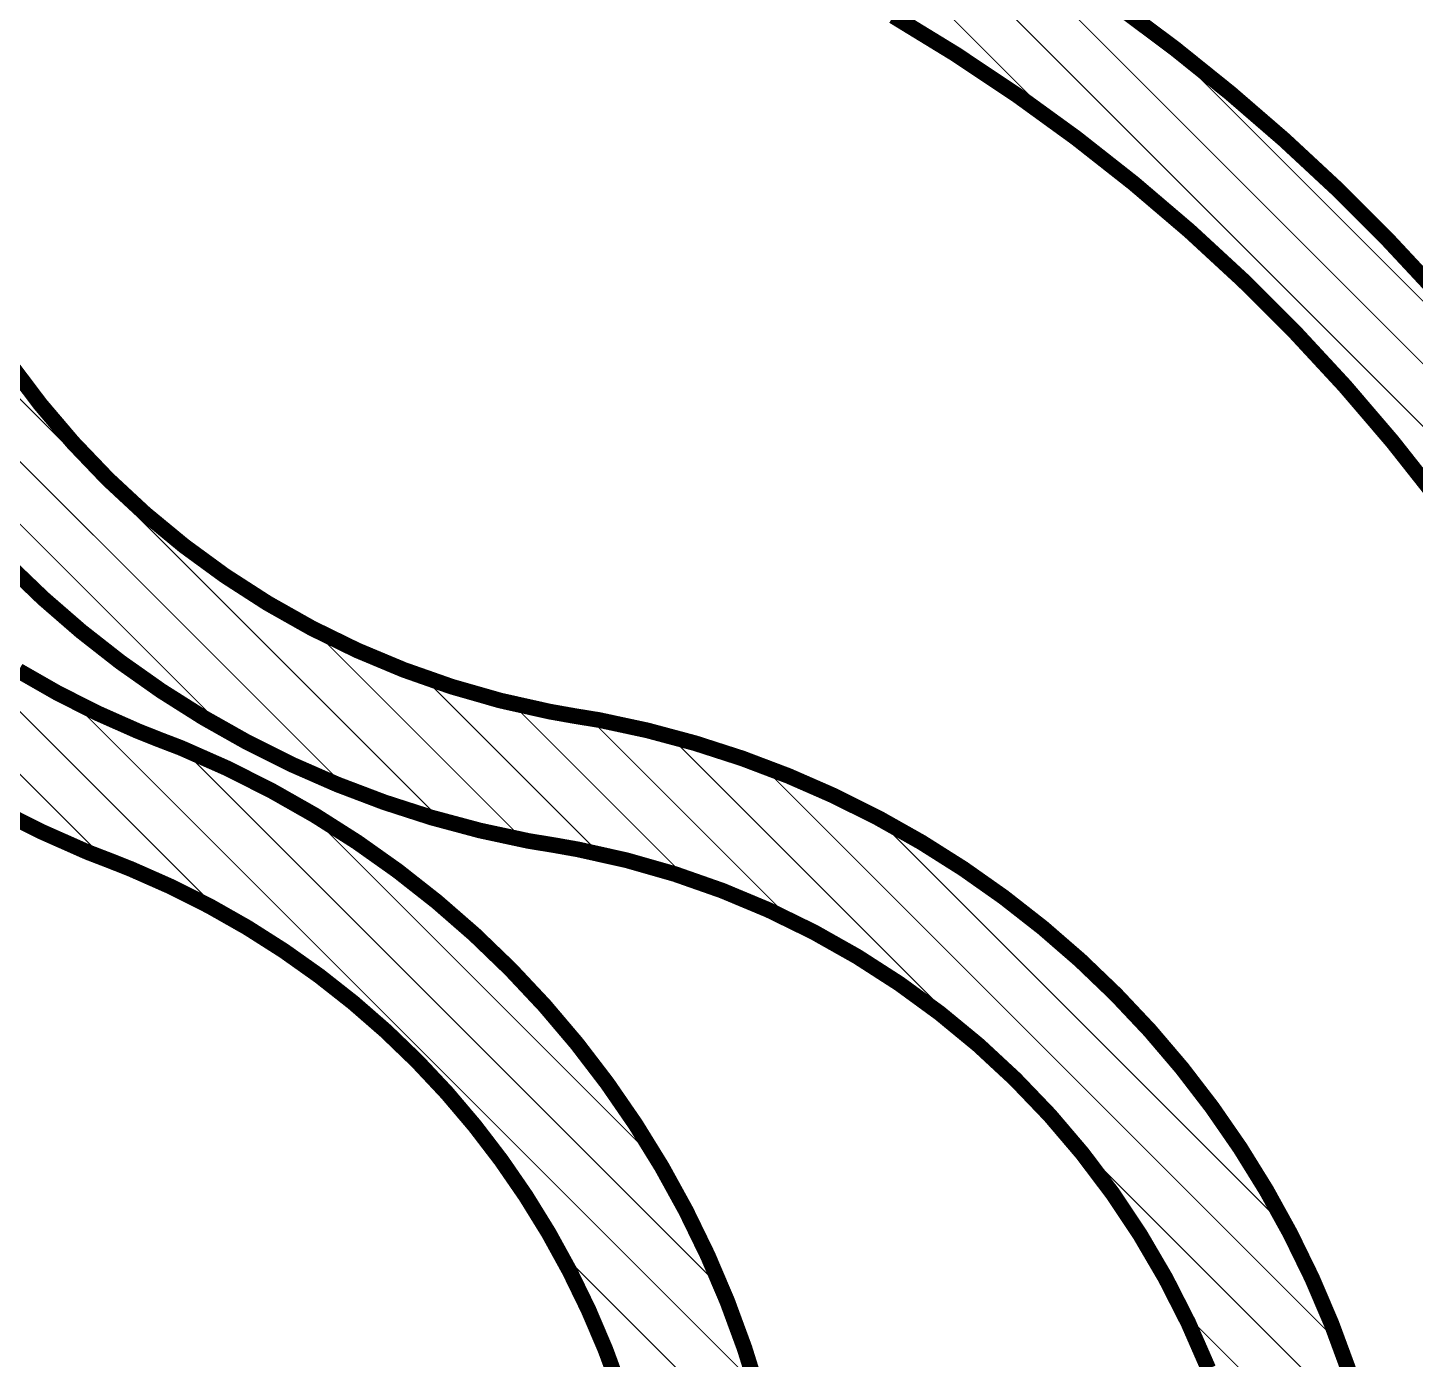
# Model space of a CAD drawing. Header units: inches. Extents: x -4.2 to 12.6, y -6.1 to 3.
# Drawn here: x 10.146 to 11.477, y -1.347 to -0.07 of the extents above; entities that cross this region are included whole.
import ezdxf

# ---------------------------------------------------------------- set-up
doc = ezdxf.new("R2010")
doc.units = ezdxf.units.IN
doc.header["$MEASUREMENT"] = 0
doc.layers.add('Dimension', color=6, linetype='Continuous')

msp = doc.modelspace()

# ---------------------------------------------------------------- linework, layer by layer
at = {"layer": 'Dimension'}
for points in [[(10.8058736, 0.1666477, 0.001, 0.001, 0), (11.1410189, -0.1684976, 0.001, 0.001, 0)], [(10.9151721, 0.1173492, 0.001, 0.001, 0), (11.7933481, -0.7608268, 0.001, 0.001, 0)], [(11.0453666, 0.0471547, 0.001, 0.001, 0), (11.7231107, -0.6305894, 0.001, 0.001, 0)], [(10.9765871, -0.0586837, 0.015, 0.015, 0), (11.0365276, -0.0953527, 0.015, 0.015, 0)], [(11.1919061, -0.0489051, 0.015, 0.015, 0), (11.2466692, -0.0898276, 0.015, 0.015, 0)], [(11.2265466, -0.0740253, 0.001, 0.001, 0), (11.6018261, -0.4493048, 0.001, 0.001, 0)], [(11.0365276, -0.0953527, 0.015, 0.015, 0), (11.0949838, -0.1343446, 0.015, 0.015, 0)], [(11.2466692, -0.0898276, 0.015, 0.015, 0), (11.2999383, -0.1326768, 0.015, 0.015, 0)], [(11.0949838, -0.1343446, 0.015, 0.015, 0), (11.1518657, -0.175599, 0.015, 0.015, 0)], [(11.2999383, -0.1326768, 0.015, 0.015, 0), (11.3516456, -0.1773982, 0.015, 0.015, 0)], [(11.1518657, -0.175599, 0.015, 0.015, 0), (11.2070858, -0.2190528, 0.015, 0.015, 0)], [(11.3516456, -0.1773982, 0.015, 0.015, 0), (11.4017254, -0.2239348, 0.015, 0.015, 0)], [(9.8868084, -0.1742871, 0.001, 0.001, 0), (10.543637, -0.8311157, 0.001, 0.001, 0)], [(11.2070858, -0.2190528, 0.015, 0.015, 0), (11.2605591, -0.2646389, 0.015, 0.015, 0)], [(11.4017254, -0.2239348, 0.015, 0.015, 0), (11.450114, -0.2722276, 0.015, 0.015, 0)], [(9.6419971, -0.2294758, 0.001, 0.001, 0), (10.3330352, -0.9205139, 0.001, 0.001, 0)], [(9.9174965, -0.2649752, 0.001, 0.001, 0), (10.452895, -0.8003737, 0.001, 0.001, 0)], [(11.2605591, -0.2646389, 0.015, 0.015, 0), (11.3122033, -0.3122872, 0.015, 0.015, 0)], [(11.450114, -0.2722276, 0.015, 0.015, 0), (11.4967499, -0.322215, 0.015, 0.015, 0)], [(11.3122033, -0.3122872, 0.015, 0.015, 0), (11.361939, -0.3619244, 0.015, 0.015, 0)], [(9.6722884, -0.3197671, 0.001, 0.001, 0), (10.2206914, -0.8681701, 0.001, 0.001, 0)], [(11.361939, -0.3619244, 0.015, 0.015, 0), (11.4096896, -0.4134741, 0.015, 0.015, 0)], [(9.97228, -0.3797587, 0.001, 0.001, 0), (10.3383836, -0.7458623, 0.001, 0.001, 0)], [(10.1288815, -0.3923135, 0.015, 0.015, 0), (10.1581171, -0.4310763, 0.015, 0.015, 0)], [(11.4096896, -0.4134741, 0.015, 0.015, 0), (11.4553816, -0.4668569, 0.015, 0.015, 0)], [(10.1581171, -0.4310763, 0.015, 0.015, 0), (10.1895767, -0.4680569, 0.015, 0.015, 0)], [(10.1895767, -0.4680569, 0.015, 0.015, 0), (10.223152, -0.5031278, 0.015, 0.015, 0)], [(11.4553816, -0.4668569, 0.015, 0.015, 0), (11.4989447, -0.5219907, 0.015, 0.015, 0)], [(10.223152, -0.5031278, 0.015, 0.015, 0), (10.2587274, -0.5361683, 0.015, 0.015, 0)], [(10.2587274, -0.5361683, 0.015, 0.015, 0), (10.2961801, -0.5670643, 0.015, 0.015, 0)], [(10.2961801, -0.5670643, 0.015, 0.015, 0), (10.3353812, -0.5957095, 0.015, 0.015, 0)], [(10.126432, -0.5842398, 0.015, 0.015, 0), (10.1610101, -0.6174512, 0.015, 0.015, 0)], [(10.3353812, -0.5957095, 0.015, 0.015, 0), (10.3761955, -0.6220051, 0.015, 0.015, 0)], [(10.1610101, -0.6174512, 0.015, 0.015, 0), (10.1972149, -0.6488812, 0.015, 0.015, 0)], [(10.3761955, -0.6220051, 0.015, 0.015, 0), (10.4184825, -0.6458606, 0.015, 0.015, 0)], [(10.4184825, -0.6458606, 0.015, 0.015, 0), (10.4620964, -0.6671937, 0.015, 0.015, 0)], [(10.1972149, -0.6488812, 0.015, 0.015, 0), (10.234955, -0.6784502, 0.015, 0.015, 0)], [(10.4164957, -0.6439744, 0.001, 0.001, 0), (10.6225262, -0.8500049, 0.001, 0.001, 0)], [(10.4620964, -0.6671937, 0.015, 0.015, 0), (10.5068869, -0.685931, 0.015, 0.015, 0)], [(10.234955, -0.6784502, 0.015, 0.015, 0), (10.2741347, -0.7060834, 0.015, 0.015, 0)], [(10.5068869, -0.685931, 0.015, 0.015, 0), (10.5526996, -0.7020078, 0.015, 0.015, 0)], [(10.137193, -0.6867751, 0.015, 0.015, 0), (10.1741602, -0.7078978, 0.015, 0.015, 0)], [(10.523526, -0.6910047, 0.001, 0.001, 0), (10.6965117, -0.8639904, 0.001, 0.001, 0)], [(10.1741602, -0.7078978, 0.015, 0.015, 0), (10.2121482, -0.7271242, 0.015, 0.015, 0)], [(10.2741347, -0.7060834, 0.015, 0.015, 0), (10.3146547, -0.7317108, 0.015, 0.015, 0)], [(10.5526996, -0.7020078, 0.015, 0.015, 0), (10.5993768, -0.7153687, 0.015, 0.015, 0)], [(10.1852833, -0.712762, 0.001, 0.001, 0), (10.8452569, -1.3727356, 0.001, 0.001, 0)], [(10.5993768, -0.7153687, 0.015, 0.015, 0), (10.6467575, -0.7259678, 0.015, 0.015, 0)], [(10.6093572, -0.7168359, 0.001, 0.001, 0), (10.7795209, -0.8869996, 0.001, 0.001, 0)], [(10.6467575, -0.7259678, 0.015, 0.015, 0), (10.6706608, -0.7302199, 0.015, 0.015, 0)], [(10.2121482, -0.7271242, 0.015, 0.015, 0), (10.2510597, -0.7444051, 0.015, 0.015, 0)], [(10.3146547, -0.7317108, 0.015, 0.015, 0), (10.3564125, -0.7552675, 0.015, 0.015, 0)], [(10.6706608, -0.7302199, 0.015, 0.015, 0), (10.6941064, -0.7340362, 0.015, 0.015, 0)], [(10.6841756, -0.7316543, 0.001, 0.001, 0), (10.8818223, -0.929301, 0.001, 0.001, 0)], [(10.6941064, -0.7340362, 0.015, 0.015, 0), (10.7405547, -0.7440159, 0.015, 0.015, 0)], [(10.2510597, -0.7444051, 0.015, 0.015, 0), (10.2708308, -0.752302, 0.015, 0.015, 0)], [(10.2708307, -0.7523021, 0.015, 0.015, 0), (10.2708308, -0.752302, 0.015, 0.015, 0)], [(10.2708307, -0.7523021, 0.015, 0.015, 0), (10.2931982, -0.7608738, 0.015, 0.015, 0)], [(10.7405547, -0.7440159, 0.015, 0.015, 0), (10.7864428, -0.7563171, 0.015, 0.015, 0)], [(10.2931982, -0.7608738, 0.015, 0.015, 0), (10.337018, -0.7802373, 0.015, 0.015, 0)], [(10.3564125, -0.7552675, 0.015, 0.015, 0), (10.3993025, -0.7766939, 0.015, 0.015, 0)], [(10.7613451, -0.7488238, 0.001, 0.001, 0), (11.0720086, -1.0594873, 0.001, 0.001, 0)], [(10.7864428, -0.7563171, 0.015, 0.015, 0), (10.8316547, -0.7709088, 0.015, 0.015, 0)], [(10.2922765, -0.7597552, 0.001, 0.001, 0), (10.8125162, -1.2799949, 0.001, 0.001, 0)], [(10.3993025, -0.7766939, 0.015, 0.015, 0), (10.443216, -0.7959357, 0.015, 0.015, 0)], [(10.8316547, -0.7709088, 0.015, 0.015, 0), (10.8760763, -0.7877541, 0.015, 0.015, 0)], [(10.337018, -0.7802373, 0.015, 0.015, 0), (10.3798124, -0.8017722, 0.015, 0.015, 0)], [(10.8493903, -0.776869, 0.001, 0.001, 0), (11.4039522, -1.3314309, 0.001, 0.001, 0)], [(10.8760763, -0.7877541, 0.015, 0.015, 0), (10.9195952, -0.8068104, 0.015, 0.015, 0)], [(10.3798124, -0.8017722, 0.015, 0.015, 0), (10.421474, -0.8254246, 0.015, 0.015, 0)], [(10.443216, -0.7959357, 0.015, 0.015, 0), (10.4880418, -0.8129443, 0.015, 0.015, 0)], [(10.4880418, -0.8129443, 0.015, 0.015, 0), (10.5336663, -0.8276764, 0.015, 0.015, 0)], [(10.9195952, -0.8068104, 0.015, 0.015, 0), (10.9621015, -0.8280296, 0.015, 0.015, 0)], [(10.1163871, -0.8195846, 0.015, 0.015, 0), (10.1593805, -0.841251, 0.015, 0.015, 0)], [(10.4115416, -0.8190203, 0.001, 0.001, 0), (10.7541964, -1.1616751, 0.001, 0.001, 0)], [(10.421474, -0.8254246, 0.015, 0.015, 0), (10.461898, -0.8511349, 0.015, 0.015, 0)], [(10.5336663, -0.8276764, 0.015, 0.015, 0), (10.5799742, -0.8400949, 0.015, 0.015, 0)], [(10.9621015, -0.8280296, 0.015, 0.015, 0), (11.0034877, -0.8513581, 0.015, 0.015, 0)], [(10.9574769, -0.8249556, 0.001, 0.001, 0), (11.3559823, -1.223461, 0.001, 0.001, 0)], [(10.1593805, -0.841251, 0.015, 0.015, 0), (10.2033985, -0.8607518, 0.015, 0.015, 0)], [(10.5799742, -0.8400949, 0.015, 0.015, 0), (10.6268481, -0.8501683, 0.015, 0.015, 0)], [(10.461898, -0.8511349, 0.015, 0.015, 0), (10.5009829, -0.8788385, 0.015, 0.015, 0)], [(10.6268481, -0.8501683, 0.015, 0.015, 0), (10.6505088, -0.8540196, 0.015, 0.015, 0)], [(10.6505088, -0.8540198, 0.015, 0.015, 0), (10.6505088, -0.8540196, 0.015, 0.015, 0)], [(10.6505088, -0.8540198, 0.015, 0.015, 0), (10.6741655, -0.8582276, 0.015, 0.015, 0)], [(10.6741655, -0.8582276, 0.015, 0.015, 0), (10.721058, -0.8687145, 0.015, 0.015, 0)], [(11.0034877, -0.8513581, 0.015, 0.015, 0), (11.0436493, -0.8767369, 0.015, 0.015, 0)], [(10.2033985, -0.8607518, 0.015, 0.015, 0), (10.2258654, -0.8693952, 0.015, 0.015, 0)], [(10.2258654, -0.8693952, 0.015, 0.015, 0), (10.2259461, -0.8694248, 0.015, 0.015, 0)], [(10.2259461, -0.8694248, 0.015, 0.015, 0), (10.2452778, -0.8771124, 0.015, 0.015, 0)], [(10.721058, -0.8687145, 0.015, 0.015, 0), (10.7672551, -0.8819322, 0.015, 0.015, 0)], [(10.2452778, -0.8771124, 0.015, 0.015, 0), (10.2833331, -0.8939287, 0.015, 0.015, 0)], [(10.5009829, -0.8788385, 0.015, 0.015, 0), (10.5386304, -0.9084658, 0.015, 0.015, 0)], [(10.7672551, -0.8819322, 0.015, 0.015, 0), (10.812598, -0.8978354, 0.015, 0.015, 0)], [(11.0436493, -0.8767369, 0.015, 0.015, 0), (11.0824848, -0.9041019, 0.015, 0.015, 0)], [(10.2833331, -0.8939287, 0.015, 0.015, 0), (10.3204981, -0.9126308, 0.015, 0.015, 0)], [(10.812598, -0.8978354, 0.015, 0.015, 0), (10.8569307, -0.9163691, 0.015, 0.015, 0)], [(10.3204981, -0.9126308, 0.015, 0.015, 0), (10.356679, -0.9331718, 0.015, 0.015, 0)], [(10.5386304, -0.9084658, 0.015, 0.015, 0), (10.5747461, -0.9399424, 0.015, 0.015, 0)], [(11.0824848, -0.9041019, 0.015, 0.015, 0), (11.119896, -0.9333839, 0.015, 0.015, 0)], [(10.8569307, -0.9163691, 0.015, 0.015, 0), (10.9001007, -0.9374697, 0.015, 0.015, 0)], [(10.356679, -0.9331718, 0.015, 0.015, 0), (10.3917853, -0.9555, 0.015, 0.015, 0)], [(10.9001007, -0.9374697, 0.015, 0.015, 0), (10.9419595, -0.9610647, 0.015, 0.015, 0)], [(11.119896, -0.9333839, 0.015, 0.015, 0), (11.1557885, -0.964509, 0.015, 0.015, 0)], [(10.5747461, -0.9399424, 0.015, 0.015, 0), (10.6092391, -0.9731892, 0.015, 0.015, 0)], [(10.3917853, -0.9555, 0.015, 0.015, 0), (10.4257285, -0.9795593, 0.015, 0.015, 0)], [(10.9419595, -0.9610647, 0.015, 0.015, 0), (10.9823632, -0.9870728, 0.015, 0.015, 0)], [(11.1557885, -0.964509, 0.015, 0.015, 0), (11.1900714, -0.9973984, 0.015, 0.015, 0)], [(10.6092391, -0.9731892, 0.015, 0.015, 0), (10.6420228, -1.0081227, 0.015, 0.015, 0)], [(10.4257285, -0.9795593, 0.015, 0.015, 0), (10.4584235, -1.0052892, 0.015, 0.015, 0)], [(10.9823632, -0.9870728, 0.015, 0.015, 0), (11.0211728, -1.0154047, 0.015, 0.015, 0)], [(11.1675089, -0.9749876, 0.001, 0.001, 0), (11.2051354, -1.0126141, 0.001, 0.001, 0)], [(10.4584235, -1.0052892, 0.015, 0.015, 0), (10.4897882, -1.0326252, 0.015, 0.015, 0)], [(11.1900714, -0.9973984, 0.015, 0.015, 0), (11.2226583, -1.0319692, 0.015, 0.015, 0)], [(10.6420228, -1.0081227, 0.015, 0.015, 0), (10.6730148, -1.0446551, 0.015, 0.015, 0)], [(11.0211728, -1.0154047, 0.015, 0.015, 0), (11.0582549, -1.0459629, 0.015, 0.015, 0)], [(11.2226583, -1.0319692, 0.015, 0.015, 0), (11.2534667, -1.0681338, 0.015, 0.015, 0)], [(10.4897882, -1.0326252, 0.015, 0.015, 0), (10.5197436, -1.0614986, 0.015, 0.015, 0)], [(10.6730148, -1.0446551, 0.015, 0.015, 0), (10.7021373, -1.0826945, 0.015, 0.015, 0)], [(11.0582549, -1.0459629, 0.015, 0.015, 0), (11.093482, -1.0786423, 0.015, 0.015, 0)], [(10.5197436, -1.0614986, 0.015, 0.015, 0), (10.5482146, -1.0918367, 0.015, 0.015, 0)], [(11.2534667, -1.0681338, 0.015, 0.015, 0), (11.2824188, -1.105801, 0.015, 0.015, 0)], [(10.7021373, -1.0826945, 0.015, 0.015, 0), (10.729317, -1.1221455, 0.015, 0.015, 0)], [(11.093482, -1.0786423, 0.015, 0.015, 0), (11.1267327, -1.1133305, 0.015, 0.015, 0)], [(10.5482146, -1.0918367, 0.015, 0.015, 0), (10.5751295, -1.1235633, 0.015, 0.015, 0)], [(11.2824188, -1.105801, 0.015, 0.015, 0), (11.3094413, -1.1448755, 0.015, 0.015, 0)], [(10.5751295, -1.1235633, 0.015, 0.015, 0), (10.6004208, -1.1565988, 0.015, 0.015, 0)], [(10.729317, -1.1221455, 0.015, 0.015, 0), (10.7544856, -1.1629089, 0.015, 0.015, 0)], [(11.1267327, -1.1133305, 0.015, 0.015, 0), (11.1578929, -1.1499082, 0.015, 0.015, 0)], [(11.127397, -1.1148757, 0.001, 0.001, 0), (11.4320304, -1.4195091, 0.001, 0.001, 0)], [(11.1578929, -1.1499082, 0.015, 0.015, 0), (11.1868553, -1.1882496, 0.015, 0.015, 0)], [(11.3094413, -1.1448755, 0.015, 0.015, 0), (11.3344662, -1.1852586, 0.015, 0.015, 0)], [(10.6004208, -1.1565988, 0.015, 0.015, 0), (10.624025, -1.1908601, 0.015, 0.015, 0)], [(10.7544856, -1.1629089, 0.015, 0.015, 0), (10.7775801, -1.2048823, 0.015, 0.015, 0)], [(10.624025, -1.1908601, 0.015, 0.015, 0), (10.6458827, -1.2262612, 0.015, 0.015, 0)], [(11.1868553, -1.1882496, 0.015, 0.015, 0), (11.2135204, -1.2282229, 0.015, 0.015, 0)], [(11.3344662, -1.1852586, 0.015, 0.015, 0), (11.35743, -1.2268483, 0.015, 0.015, 0)], [(10.7775801, -1.2048823, 0.015, 0.015, 0), (10.7985422, -1.2479602, 0.015, 0.015, 0)], [(10.6458827, -1.2262612, 0.015, 0.015, 0), (10.665939, -1.2627131, 0.015, 0.015, 0)], [(11.2135204, -1.2282229, 0.015, 0.015, 0), (11.2377963, -1.2696904, 0.015, 0.015, 0)], [(11.35743, -1.2268483, 0.015, 0.015, 0), (11.3782748, -1.2695395, 0.015, 0.015, 0)], [(10.6536319, -1.2411106, 0.001, 0.001, 0), (10.8650559, -1.4525346, 0.001, 0.001, 0)], [(10.7985422, -1.2479602, 0.015, 0.015, 0), (10.8173194, -1.2920344, 0.015, 0.015, 0)], [(10.665939, -1.2627131, 0.015, 0.015, 0), (10.6841434, -1.3001242, 0.015, 0.015, 0)], [(11.2377963, -1.2696904, 0.015, 0.015, 0), (11.2595997, -1.3125098, 0.015, 0.015, 0)], [(11.3782748, -1.2695395, 0.015, 0.015, 0), (11.3969478, -1.3132241, 0.015, 0.015, 0)], [(10.8173194, -1.2920344, 0.015, 0.015, 0), (10.8338645, -1.3369942, 0.015, 0.015, 0)], [(10.6841434, -1.3001242, 0.015, 0.015, 0), (10.7004504, -1.3384006, 0.015, 0.015, 0)], [(11.2531707, -1.3006494, 0.001, 0.001, 0), (11.4493637, -1.4968424, 0.001, 0.001, 0)], [(11.2595997, -1.3125098, 0.015, 0.015, 0), (11.2788555, -1.3565336, 0.015, 0.015, 0)], [(11.3969478, -1.3132241, 0.015, 0.015, 0), (11.413402, -1.3577921, 0.015, 0.015, 0)], [(10.7004504, -1.3384006, 0.015, 0.015, 0), (10.7148188, -1.377446, 0.015, 0.015, 0)], [(10.8338645, -1.3369942, 0.015, 0.015, 0), (10.8481358, -1.3827265, 0.015, 0.015, 0)]]:
    msp.add_lwpolyline(points, format="xyseb", dxfattribs=at)
for points in [[(11.2262966, -0.0740253, 0.0005, 0.0005, 1), (11.2267966, -0.0740253, 0.0005, 0.0005, 1)], [(11.0327776, -0.0953527, 0.0075, 0.0075, 1), (11.0402776, -0.0953527, 0.0075, 0.0075, 1)], [(11.0327776, -0.0953527, 0.0075, 0.0075, 1), (11.0402776, -0.0953527, 0.0075, 0.0075, 1)], [(11.2429192, -0.0898276, 0.0075, 0.0075, 1), (11.2504192, -0.0898276, 0.0075, 0.0075, 1)], [(11.2429192, -0.0898276, 0.0075, 0.0075, 1), (11.2504192, -0.0898276, 0.0075, 0.0075, 1)], [(11.0912338, -0.1343446, 0.0075, 0.0075, 1), (11.0987338, -0.1343446, 0.0075, 0.0075, 1)], [(11.0912338, -0.1343446, 0.0075, 0.0075, 1), (11.0987338, -0.1343446, 0.0075, 0.0075, 1)], [(11.2961883, -0.1326768, 0.0075, 0.0075, 1), (11.3036883, -0.1326768, 0.0075, 0.0075, 1)], [(11.2961883, -0.1326768, 0.0075, 0.0075, 1), (11.3036883, -0.1326768, 0.0075, 0.0075, 1)], [(11.1407689, -0.1684976, 0.0005, 0.0005, 1), (11.1412689, -0.1684976, 0.0005, 0.0005, 1)], [(11.1481157, -0.175599, 0.0075, 0.0075, 1), (11.1556157, -0.175599, 0.0075, 0.0075, 1)], [(11.1481157, -0.175599, 0.0075, 0.0075, 1), (11.1556157, -0.175599, 0.0075, 0.0075, 1)], [(11.3478956, -0.1773982, 0.0075, 0.0075, 1), (11.3553956, -0.1773982, 0.0075, 0.0075, 1)], [(11.3478956, -0.1773982, 0.0075, 0.0075, 1), (11.3553956, -0.1773982, 0.0075, 0.0075, 1)], [(11.2033358, -0.2190528, 0.0075, 0.0075, 1), (11.2108358, -0.2190528, 0.0075, 0.0075, 1)], [(11.2033358, -0.2190528, 0.0075, 0.0075, 1), (11.2108358, -0.2190528, 0.0075, 0.0075, 1)], [(11.3979754, -0.2239348, 0.0075, 0.0075, 1), (11.4054754, -0.2239348, 0.0075, 0.0075, 1)], [(11.3979754, -0.2239348, 0.0075, 0.0075, 1), (11.4054754, -0.2239348, 0.0075, 0.0075, 1)], [(11.2568091, -0.2646389, 0.0075, 0.0075, 1), (11.2643091, -0.2646389, 0.0075, 0.0075, 1)], [(11.2568091, -0.2646389, 0.0075, 0.0075, 1), (11.2643091, -0.2646389, 0.0075, 0.0075, 1)], [(11.446364, -0.2722276, 0.0075, 0.0075, 1), (11.453864, -0.2722276, 0.0075, 0.0075, 1)], [(11.446364, -0.2722276, 0.0075, 0.0075, 1), (11.453864, -0.2722276, 0.0075, 0.0075, 1)], [(11.3084533, -0.3122872, 0.0075, 0.0075, 1), (11.3159533, -0.3122872, 0.0075, 0.0075, 1)], [(11.3084533, -0.3122872, 0.0075, 0.0075, 1), (11.3159533, -0.3122872, 0.0075, 0.0075, 1)], [(11.358189, -0.3619244, 0.0075, 0.0075, 1), (11.365689, -0.3619244, 0.0075, 0.0075, 1)], [(11.358189, -0.3619244, 0.0075, 0.0075, 1), (11.365689, -0.3619244, 0.0075, 0.0075, 1)], [(11.4059396, -0.4134741, 0.0075, 0.0075, 1), (11.4134396, -0.4134741, 0.0075, 0.0075, 1)], [(11.4059396, -0.4134741, 0.0075, 0.0075, 1), (11.4134396, -0.4134741, 0.0075, 0.0075, 1)], [(10.1543671, -0.4310763, 0.0075, 0.0075, 1), (10.1618671, -0.4310763, 0.0075, 0.0075, 1)], [(10.1543671, -0.4310763, 0.0075, 0.0075, 1), (10.1618671, -0.4310763, 0.0075, 0.0075, 1)], [(10.1858267, -0.4680569, 0.0075, 0.0075, 1), (10.1933267, -0.4680569, 0.0075, 0.0075, 1)], [(10.1858267, -0.4680569, 0.0075, 0.0075, 1), (10.1933267, -0.4680569, 0.0075, 0.0075, 1)], [(11.4516316, -0.4668569, 0.0075, 0.0075, 1), (11.4591316, -0.4668569, 0.0075, 0.0075, 1)], [(11.4516316, -0.4668569, 0.0075, 0.0075, 1), (11.4591316, -0.4668569, 0.0075, 0.0075, 1)], [(10.219402, -0.5031278, 0.0075, 0.0075, 1), (10.226902, -0.5031278, 0.0075, 0.0075, 1)], [(10.219402, -0.5031278, 0.0075, 0.0075, 1), (10.226902, -0.5031278, 0.0075, 0.0075, 1)], [(10.2549774, -0.5361683, 0.0075, 0.0075, 1), (10.2624774, -0.5361683, 0.0075, 0.0075, 1)], [(10.2549774, -0.5361683, 0.0075, 0.0075, 1), (10.2624774, -0.5361683, 0.0075, 0.0075, 1)], [(10.2924301, -0.5670643, 0.0075, 0.0075, 1), (10.2999301, -0.5670643, 0.0075, 0.0075, 1)], [(10.2924301, -0.5670643, 0.0075, 0.0075, 1), (10.2999301, -0.5670643, 0.0075, 0.0075, 1)], [(10.3316312, -0.5957095, 0.0075, 0.0075, 1), (10.3391312, -0.5957095, 0.0075, 0.0075, 1)], [(10.3316312, -0.5957095, 0.0075, 0.0075, 1), (10.3391312, -0.5957095, 0.0075, 0.0075, 1)], [(10.1572601, -0.6174512, 0.0075, 0.0075, 1), (10.1647601, -0.6174512, 0.0075, 0.0075, 1)], [(10.1572601, -0.6174512, 0.0075, 0.0075, 1), (10.1647601, -0.6174512, 0.0075, 0.0075, 1)], [(10.3724455, -0.6220051, 0.0075, 0.0075, 1), (10.3799455, -0.6220051, 0.0075, 0.0075, 1)], [(10.3724455, -0.6220051, 0.0075, 0.0075, 1), (10.3799455, -0.6220051, 0.0075, 0.0075, 1)], [(10.4147325, -0.6458606, 0.0075, 0.0075, 1), (10.4222325, -0.6458606, 0.0075, 0.0075, 1)], [(10.4147325, -0.6458606, 0.0075, 0.0075, 1), (10.4222325, -0.6458606, 0.0075, 0.0075, 1)], [(10.1934649, -0.6488812, 0.0075, 0.0075, 1), (10.2009649, -0.6488812, 0.0075, 0.0075, 1)], [(10.1934649, -0.6488812, 0.0075, 0.0075, 1), (10.2009649, -0.6488812, 0.0075, 0.0075, 1)], [(10.4162457, -0.6439744, 0.0005, 0.0005, 1), (10.4167457, -0.6439744, 0.0005, 0.0005, 1)], [(10.4583464, -0.6671937, 0.0075, 0.0075, 1), (10.4658464, -0.6671937, 0.0075, 0.0075, 1)], [(10.4583464, -0.6671937, 0.0075, 0.0075, 1), (10.4658464, -0.6671937, 0.0075, 0.0075, 1)], [(10.231205, -0.6784502, 0.0075, 0.0075, 1), (10.238705, -0.6784502, 0.0075, 0.0075, 1)], [(10.231205, -0.6784502, 0.0075, 0.0075, 1), (10.238705, -0.6784502, 0.0075, 0.0075, 1)], [(10.5031369, -0.685931, 0.0075, 0.0075, 1), (10.5106369, -0.685931, 0.0075, 0.0075, 1)], [(10.5031369, -0.685931, 0.0075, 0.0075, 1), (10.5106369, -0.685931, 0.0075, 0.0075, 1)], [(10.523276, -0.6910047, 0.0005, 0.0005, 1), (10.523776, -0.6910047, 0.0005, 0.0005, 1)], [(10.1704102, -0.7078978, 0.0075, 0.0075, 1), (10.1779102, -0.7078978, 0.0075, 0.0075, 1)], [(10.1704102, -0.7078978, 0.0075, 0.0075, 1), (10.1779102, -0.7078978, 0.0075, 0.0075, 1)], [(10.2703847, -0.7060834, 0.0075, 0.0075, 1), (10.2778847, -0.7060834, 0.0075, 0.0075, 1)], [(10.2703847, -0.7060834, 0.0075, 0.0075, 1), (10.2778847, -0.7060834, 0.0075, 0.0075, 1)], [(10.5489496, -0.7020078, 0.0075, 0.0075, 1), (10.5564496, -0.7020078, 0.0075, 0.0075, 1)], [(10.5489496, -0.7020078, 0.0075, 0.0075, 1), (10.5564496, -0.7020078, 0.0075, 0.0075, 1)], [(10.1850333, -0.712762, 0.0005, 0.0005, 1), (10.1855333, -0.712762, 0.0005, 0.0005, 1)], [(10.5956268, -0.7153687, 0.0075, 0.0075, 1), (10.6031268, -0.7153687, 0.0075, 0.0075, 1)], [(10.5956268, -0.7153687, 0.0075, 0.0075, 1), (10.6031268, -0.7153687, 0.0075, 0.0075, 1)], [(10.6091072, -0.7168359, 0.0005, 0.0005, 1), (10.6096072, -0.7168359, 0.0005, 0.0005, 1)], [(10.6430075, -0.7259678, 0.0075, 0.0075, 1), (10.6505075, -0.7259678, 0.0075, 0.0075, 1)], [(10.6430075, -0.7259678, 0.0075, 0.0075, 1), (10.6505075, -0.7259678, 0.0075, 0.0075, 1)], [(10.2083982, -0.7271242, 0.0075, 0.0075, 1), (10.2158982, -0.7271242, 0.0075, 0.0075, 1)], [(10.2083982, -0.7271242, 0.0075, 0.0075, 1), (10.2158982, -0.7271242, 0.0075, 0.0075, 1)], [(10.3109047, -0.7317108, 0.0075, 0.0075, 1), (10.3184047, -0.7317108, 0.0075, 0.0075, 1)], [(10.3109047, -0.7317108, 0.0075, 0.0075, 1), (10.3184047, -0.7317108, 0.0075, 0.0075, 1)], [(10.6669108, -0.7302199, 0.0075, 0.0075, 1), (10.6744108, -0.7302199, 0.0075, 0.0075, 1)], [(10.6669108, -0.7302199, 0.0075, 0.0075, 1), (10.6744108, -0.7302199, 0.0075, 0.0075, 1)], [(10.6839256, -0.7316543, 0.0005, 0.0005, 1), (10.6844256, -0.7316543, 0.0005, 0.0005, 1)], [(10.6903564, -0.7340362, 0.0075, 0.0075, 1), (10.6978564, -0.7340362, 0.0075, 0.0075, 1)], [(10.6903564, -0.7340362, 0.0075, 0.0075, 1), (10.6978564, -0.7340362, 0.0075, 0.0075, 1)], [(10.2473097, -0.7444051, 0.0075, 0.0075, 1), (10.2548097, -0.7444051, 0.0075, 0.0075, 1)], [(10.2473097, -0.7444051, 0.0075, 0.0075, 1), (10.2548097, -0.7444051, 0.0075, 0.0075, 1)], [(10.2670807, -0.7523021, 0.0075, 0.0075, 1), (10.2745807, -0.7523021, 0.0075, 0.0075, 1)], [(10.2670807, -0.7523021, 0.0075, 0.0075, 1), (10.2745807, -0.7523021, 0.0075, 0.0075, 1)], [(10.2670808, -0.752302, 0.0075, 0.0075, 1), (10.2745808, -0.752302, 0.0075, 0.0075, 1)], [(10.2670808, -0.752302, 0.0075, 0.0075, 1), (10.2745808, -0.752302, 0.0075, 0.0075, 1)], [(10.3381336, -0.7458623, 0.0005, 0.0005, 1), (10.3386336, -0.7458623, 0.0005, 0.0005, 1)], [(10.7368047, -0.7440159, 0.0075, 0.0075, 1), (10.7443047, -0.7440159, 0.0075, 0.0075, 1)], [(10.7368047, -0.7440159, 0.0075, 0.0075, 1), (10.7443047, -0.7440159, 0.0075, 0.0075, 1)], [(10.2894482, -0.7608738, 0.0075, 0.0075, 1), (10.2969482, -0.7608738, 0.0075, 0.0075, 1)], [(10.2894482, -0.7608738, 0.0075, 0.0075, 1), (10.2969482, -0.7608738, 0.0075, 0.0075, 1)], [(10.3526625, -0.7552675, 0.0075, 0.0075, 1), (10.3601625, -0.7552675, 0.0075, 0.0075, 1)], [(10.3526625, -0.7552675, 0.0075, 0.0075, 1), (10.3601625, -0.7552675, 0.0075, 0.0075, 1)], [(10.7610951, -0.7488238, 0.0005, 0.0005, 1), (10.7615951, -0.7488238, 0.0005, 0.0005, 1)], [(10.7826928, -0.7563171, 0.0075, 0.0075, 1), (10.7901928, -0.7563171, 0.0075, 0.0075, 1)], [(10.7826928, -0.7563171, 0.0075, 0.0075, 1), (10.7901928, -0.7563171, 0.0075, 0.0075, 1)], [(10.2920265, -0.7597552, 0.0005, 0.0005, 1), (10.2925265, -0.7597552, 0.0005, 0.0005, 1)], [(10.3955525, -0.7766939, 0.0075, 0.0075, 1), (10.4030525, -0.7766939, 0.0075, 0.0075, 1)], [(10.3955525, -0.7766939, 0.0075, 0.0075, 1), (10.4030525, -0.7766939, 0.0075, 0.0075, 1)], [(10.8279047, -0.7709088, 0.0075, 0.0075, 1), (10.8354047, -0.7709088, 0.0075, 0.0075, 1)], [(10.8279047, -0.7709088, 0.0075, 0.0075, 1), (10.8354047, -0.7709088, 0.0075, 0.0075, 1)], [(10.333268, -0.7802373, 0.0075, 0.0075, 1), (10.340768, -0.7802373, 0.0075, 0.0075, 1)], [(10.333268, -0.7802373, 0.0075, 0.0075, 1), (10.340768, -0.7802373, 0.0075, 0.0075, 1)], [(10.8491403, -0.776869, 0.0005, 0.0005, 1), (10.8496403, -0.776869, 0.0005, 0.0005, 1)], [(10.8723263, -0.7877541, 0.0075, 0.0075, 1), (10.8798263, -0.7877541, 0.0075, 0.0075, 1)], [(10.8723263, -0.7877541, 0.0075, 0.0075, 1), (10.8798263, -0.7877541, 0.0075, 0.0075, 1)], [(10.3760624, -0.8017722, 0.0075, 0.0075, 1), (10.3835624, -0.8017722, 0.0075, 0.0075, 1)], [(10.3760624, -0.8017722, 0.0075, 0.0075, 1), (10.3835624, -0.8017722, 0.0075, 0.0075, 1)], [(10.439466, -0.7959357, 0.0075, 0.0075, 1), (10.446966, -0.7959357, 0.0075, 0.0075, 1)], [(10.439466, -0.7959357, 0.0075, 0.0075, 1), (10.446966, -0.7959357, 0.0075, 0.0075, 1)], [(10.452645, -0.8003737, 0.0005, 0.0005, 1), (10.453145, -0.8003737, 0.0005, 0.0005, 1)], [(10.4842918, -0.8129443, 0.0075, 0.0075, 1), (10.4917918, -0.8129443, 0.0075, 0.0075, 1)], [(10.4842918, -0.8129443, 0.0075, 0.0075, 1), (10.4917918, -0.8129443, 0.0075, 0.0075, 1)], [(10.9158452, -0.8068104, 0.0075, 0.0075, 1), (10.9233452, -0.8068104, 0.0075, 0.0075, 1)], [(10.9158452, -0.8068104, 0.0075, 0.0075, 1), (10.9233452, -0.8068104, 0.0075, 0.0075, 1)], [(10.4112916, -0.8190203, 0.0005, 0.0005, 1), (10.4117916, -0.8190203, 0.0005, 0.0005, 1)], [(10.417724, -0.8254246, 0.0075, 0.0075, 1), (10.425224, -0.8254246, 0.0075, 0.0075, 1)], [(10.417724, -0.8254246, 0.0075, 0.0075, 1), (10.425224, -0.8254246, 0.0075, 0.0075, 1)], [(10.5299163, -0.8276764, 0.0075, 0.0075, 1), (10.5374163, -0.8276764, 0.0075, 0.0075, 1)], [(10.5299163, -0.8276764, 0.0075, 0.0075, 1), (10.5374163, -0.8276764, 0.0075, 0.0075, 1)], [(10.9583515, -0.8280296, 0.0075, 0.0075, 1), (10.9658515, -0.8280296, 0.0075, 0.0075, 1)], [(10.9583515, -0.8280296, 0.0075, 0.0075, 1), (10.9658515, -0.8280296, 0.0075, 0.0075, 1)], [(10.9572269, -0.8249556, 0.0005, 0.0005, 1), (10.9577269, -0.8249556, 0.0005, 0.0005, 1)], [(10.1556305, -0.841251, 0.0075, 0.0075, 1), (10.1631305, -0.841251, 0.0075, 0.0075, 1)], [(10.1556305, -0.841251, 0.0075, 0.0075, 1), (10.1631305, -0.841251, 0.0075, 0.0075, 1)], [(10.543387, -0.8311157, 0.0005, 0.0005, 1), (10.543887, -0.8311157, 0.0005, 0.0005, 1)], [(10.5762242, -0.8400949, 0.0075, 0.0075, 1), (10.5837242, -0.8400949, 0.0075, 0.0075, 1)], [(10.5762242, -0.8400949, 0.0075, 0.0075, 1), (10.5837242, -0.8400949, 0.0075, 0.0075, 1)], [(10.458148, -0.8511349, 0.0075, 0.0075, 1), (10.465648, -0.8511349, 0.0075, 0.0075, 1)], [(10.458148, -0.8511349, 0.0075, 0.0075, 1), (10.465648, -0.8511349, 0.0075, 0.0075, 1)], [(10.6230981, -0.8501683, 0.0075, 0.0075, 1), (10.6305981, -0.8501683, 0.0075, 0.0075, 1)], [(10.6230981, -0.8501683, 0.0075, 0.0075, 1), (10.6305981, -0.8501683, 0.0075, 0.0075, 1)], [(10.6222762, -0.8500049, 0.0005, 0.0005, 1), (10.6227762, -0.8500049, 0.0005, 0.0005, 1)], [(10.6467588, -0.8540196, 0.0075, 0.0075, 1), (10.6542588, -0.8540196, 0.0075, 0.0075, 1)], [(10.6467588, -0.8540196, 0.0075, 0.0075, 1), (10.6542588, -0.8540196, 0.0075, 0.0075, 1)], [(10.6467588, -0.8540198, 0.0075, 0.0075, 1), (10.6542588, -0.8540198, 0.0075, 0.0075, 1)], [(10.6467588, -0.8540198, 0.0075, 0.0075, 1), (10.6542588, -0.8540198, 0.0075, 0.0075, 1)], [(10.6704155, -0.8582276, 0.0075, 0.0075, 1), (10.6779155, -0.8582276, 0.0075, 0.0075, 1)], [(10.6704155, -0.8582276, 0.0075, 0.0075, 1), (10.6779155, -0.8582276, 0.0075, 0.0075, 1)], [(10.9997377, -0.8513581, 0.0075, 0.0075, 1), (11.0072377, -0.8513581, 0.0075, 0.0075, 1)], [(10.9997377, -0.8513581, 0.0075, 0.0075, 1), (11.0072377, -0.8513581, 0.0075, 0.0075, 1)], [(10.1996485, -0.8607518, 0.0075, 0.0075, 1), (10.2071485, -0.8607518, 0.0075, 0.0075, 1)], [(10.1996485, -0.8607518, 0.0075, 0.0075, 1), (10.2071485, -0.8607518, 0.0075, 0.0075, 1)], [(10.2221154, -0.8693952, 0.0075, 0.0075, 1), (10.2296154, -0.8693952, 0.0075, 0.0075, 1)], [(10.2221154, -0.8693952, 0.0075, 0.0075, 1), (10.2296154, -0.8693952, 0.0075, 0.0075, 1)], [(10.2221961, -0.8694248, 0.0075, 0.0075, 1), (10.2296961, -0.8694248, 0.0075, 0.0075, 1)], [(10.2221961, -0.8694248, 0.0075, 0.0075, 1), (10.2296961, -0.8694248, 0.0075, 0.0075, 1)], [(10.6962617, -0.8639904, 0.0005, 0.0005, 1), (10.6967617, -0.8639904, 0.0005, 0.0005, 1)], [(10.717308, -0.8687145, 0.0075, 0.0075, 1), (10.724808, -0.8687145, 0.0075, 0.0075, 1)], [(10.717308, -0.8687145, 0.0075, 0.0075, 1), (10.724808, -0.8687145, 0.0075, 0.0075, 1)], [(10.2204414, -0.8681701, 0.0005, 0.0005, 1), (10.2209414, -0.8681701, 0.0005, 0.0005, 1)], [(10.2415278, -0.8771124, 0.0075, 0.0075, 1), (10.2490278, -0.8771124, 0.0075, 0.0075, 1)], [(10.2415278, -0.8771124, 0.0075, 0.0075, 1), (10.2490278, -0.8771124, 0.0075, 0.0075, 1)], [(10.4972329, -0.8788385, 0.0075, 0.0075, 1), (10.5047329, -0.8788385, 0.0075, 0.0075, 1)], [(10.4972329, -0.8788385, 0.0075, 0.0075, 1), (10.5047329, -0.8788385, 0.0075, 0.0075, 1)], [(10.7635051, -0.8819322, 0.0075, 0.0075, 1), (10.7710051, -0.8819322, 0.0075, 0.0075, 1)], [(10.7635051, -0.8819322, 0.0075, 0.0075, 1), (10.7710051, -0.8819322, 0.0075, 0.0075, 1)], [(11.0398993, -0.8767369, 0.0075, 0.0075, 1), (11.0473993, -0.8767369, 0.0075, 0.0075, 1)], [(11.0398993, -0.8767369, 0.0075, 0.0075, 1), (11.0473993, -0.8767369, 0.0075, 0.0075, 1)], [(10.2795831, -0.8939287, 0.0075, 0.0075, 1), (10.2870831, -0.8939287, 0.0075, 0.0075, 1)], [(10.2795831, -0.8939287, 0.0075, 0.0075, 1), (10.2870831, -0.8939287, 0.0075, 0.0075, 1)], [(10.7792709, -0.8869996, 0.0005, 0.0005, 1), (10.7797709, -0.8869996, 0.0005, 0.0005, 1)], [(10.808848, -0.8978354, 0.0075, 0.0075, 1), (10.816348, -0.8978354, 0.0075, 0.0075, 1)], [(10.808848, -0.8978354, 0.0075, 0.0075, 1), (10.816348, -0.8978354, 0.0075, 0.0075, 1)], [(10.3167481, -0.9126308, 0.0075, 0.0075, 1), (10.3242481, -0.9126308, 0.0075, 0.0075, 1)], [(10.3167481, -0.9126308, 0.0075, 0.0075, 1), (10.3242481, -0.9126308, 0.0075, 0.0075, 1)], [(10.5348804, -0.9084658, 0.0075, 0.0075, 1), (10.5423804, -0.9084658, 0.0075, 0.0075, 1)], [(10.5348804, -0.9084658, 0.0075, 0.0075, 1), (10.5423804, -0.9084658, 0.0075, 0.0075, 1)], [(11.0787348, -0.9041019, 0.0075, 0.0075, 1), (11.0862348, -0.9041019, 0.0075, 0.0075, 1)], [(11.0787348, -0.9041019, 0.0075, 0.0075, 1), (11.0862348, -0.9041019, 0.0075, 0.0075, 1)], [(10.8531807, -0.9163691, 0.0075, 0.0075, 1), (10.8606807, -0.9163691, 0.0075, 0.0075, 1)], [(10.8531807, -0.9163691, 0.0075, 0.0075, 1), (10.8606807, -0.9163691, 0.0075, 0.0075, 1)], [(10.3327852, -0.9205139, 0.0005, 0.0005, 1), (10.3332852, -0.9205139, 0.0005, 0.0005, 1)], [(10.352929, -0.9331718, 0.0075, 0.0075, 1), (10.360429, -0.9331718, 0.0075, 0.0075, 1)], [(10.352929, -0.9331718, 0.0075, 0.0075, 1), (10.360429, -0.9331718, 0.0075, 0.0075, 1)], [(10.8815723, -0.929301, 0.0005, 0.0005, 1), (10.8820723, -0.929301, 0.0005, 0.0005, 1)], [(10.8963507, -0.9374697, 0.0075, 0.0075, 1), (10.9038507, -0.9374697, 0.0075, 0.0075, 1)], [(10.8963507, -0.9374697, 0.0075, 0.0075, 1), (10.9038507, -0.9374697, 0.0075, 0.0075, 1)], [(11.116146, -0.9333839, 0.0075, 0.0075, 1), (11.123646, -0.9333839, 0.0075, 0.0075, 1)], [(11.116146, -0.9333839, 0.0075, 0.0075, 1), (11.123646, -0.9333839, 0.0075, 0.0075, 1)], [(10.5709961, -0.9399424, 0.0075, 0.0075, 1), (10.5784961, -0.9399424, 0.0075, 0.0075, 1)], [(10.5709961, -0.9399424, 0.0075, 0.0075, 1), (10.5784961, -0.9399424, 0.0075, 0.0075, 1)], [(10.3880353, -0.9555, 0.0075, 0.0075, 1), (10.3955353, -0.9555, 0.0075, 0.0075, 1)], [(10.3880353, -0.9555, 0.0075, 0.0075, 1), (10.3955353, -0.9555, 0.0075, 0.0075, 1)], [(10.9382095, -0.9610647, 0.0075, 0.0075, 1), (10.9457095, -0.9610647, 0.0075, 0.0075, 1)], [(10.9382095, -0.9610647, 0.0075, 0.0075, 1), (10.9457095, -0.9610647, 0.0075, 0.0075, 1)], [(11.1520385, -0.964509, 0.0075, 0.0075, 1), (11.1595385, -0.964509, 0.0075, 0.0075, 1)], [(11.1520385, -0.964509, 0.0075, 0.0075, 1), (11.1595385, -0.964509, 0.0075, 0.0075, 1)], [(10.6054891, -0.9731892, 0.0075, 0.0075, 1), (10.6129891, -0.9731892, 0.0075, 0.0075, 1)], [(10.6054891, -0.9731892, 0.0075, 0.0075, 1), (10.6129891, -0.9731892, 0.0075, 0.0075, 1)], [(10.4219785, -0.9795593, 0.0075, 0.0075, 1), (10.4294785, -0.9795593, 0.0075, 0.0075, 1)], [(10.4219785, -0.9795593, 0.0075, 0.0075, 1), (10.4294785, -0.9795593, 0.0075, 0.0075, 1)], [(10.9786132, -0.9870728, 0.0075, 0.0075, 1), (10.9861132, -0.9870728, 0.0075, 0.0075, 1)], [(10.9786132, -0.9870728, 0.0075, 0.0075, 1), (10.9861132, -0.9870728, 0.0075, 0.0075, 1)], [(11.1672589, -0.9749876, 0.0005, 0.0005, 1), (11.1677589, -0.9749876, 0.0005, 0.0005, 1)], [(10.4546735, -1.0052892, 0.0075, 0.0075, 1), (10.4621735, -1.0052892, 0.0075, 0.0075, 1)], [(10.4546735, -1.0052892, 0.0075, 0.0075, 1), (10.4621735, -1.0052892, 0.0075, 0.0075, 1)], [(11.1863214, -0.9973984, 0.0075, 0.0075, 1), (11.1938214, -0.9973984, 0.0075, 0.0075, 1)], [(11.1863214, -0.9973984, 0.0075, 0.0075, 1), (11.1938214, -0.9973984, 0.0075, 0.0075, 1)], [(10.6382728, -1.0081227, 0.0075, 0.0075, 1), (10.6457728, -1.0081227, 0.0075, 0.0075, 1)], [(10.6382728, -1.0081227, 0.0075, 0.0075, 1), (10.6457728, -1.0081227, 0.0075, 0.0075, 1)], [(11.0174228, -1.0154047, 0.0075, 0.0075, 1), (11.0249228, -1.0154047, 0.0075, 0.0075, 1)], [(11.0174228, -1.0154047, 0.0075, 0.0075, 1), (11.0249228, -1.0154047, 0.0075, 0.0075, 1)], [(11.2048854, -1.0126141, 0.0005, 0.0005, 1), (11.2053854, -1.0126141, 0.0005, 0.0005, 1)], [(11.2189083, -1.0319692, 0.0075, 0.0075, 1), (11.2264083, -1.0319692, 0.0075, 0.0075, 1)], [(11.2189083, -1.0319692, 0.0075, 0.0075, 1), (11.2264083, -1.0319692, 0.0075, 0.0075, 1)], [(10.4860382, -1.0326252, 0.0075, 0.0075, 1), (10.4935382, -1.0326252, 0.0075, 0.0075, 1)], [(10.4860382, -1.0326252, 0.0075, 0.0075, 1), (10.4935382, -1.0326252, 0.0075, 0.0075, 1)], [(10.6692648, -1.0446551, 0.0075, 0.0075, 1), (10.6767648, -1.0446551, 0.0075, 0.0075, 1)], [(10.6692648, -1.0446551, 0.0075, 0.0075, 1), (10.6767648, -1.0446551, 0.0075, 0.0075, 1)], [(11.0545049, -1.0459629, 0.0075, 0.0075, 1), (11.0620049, -1.0459629, 0.0075, 0.0075, 1)], [(11.0545049, -1.0459629, 0.0075, 0.0075, 1), (11.0620049, -1.0459629, 0.0075, 0.0075, 1)], [(10.5159936, -1.0614986, 0.0075, 0.0075, 1), (10.5234936, -1.0614986, 0.0075, 0.0075, 1)], [(10.5159936, -1.0614986, 0.0075, 0.0075, 1), (10.5234936, -1.0614986, 0.0075, 0.0075, 1)], [(11.0717586, -1.0594873, 0.0005, 0.0005, 1), (11.0722586, -1.0594873, 0.0005, 0.0005, 1)], [(11.2497167, -1.0681338, 0.0075, 0.0075, 1), (11.2572167, -1.0681338, 0.0075, 0.0075, 1)], [(11.2497167, -1.0681338, 0.0075, 0.0075, 1), (11.2572167, -1.0681338, 0.0075, 0.0075, 1)], [(10.6983873, -1.0826945, 0.0075, 0.0075, 1), (10.7058873, -1.0826945, 0.0075, 0.0075, 1)], [(10.6983873, -1.0826945, 0.0075, 0.0075, 1), (10.7058873, -1.0826945, 0.0075, 0.0075, 1)], [(11.089732, -1.0786423, 0.0075, 0.0075, 1), (11.097232, -1.0786423, 0.0075, 0.0075, 1)], [(11.089732, -1.0786423, 0.0075, 0.0075, 1), (11.097232, -1.0786423, 0.0075, 0.0075, 1)], [(10.5444646, -1.0918367, 0.0075, 0.0075, 1), (10.5519646, -1.0918367, 0.0075, 0.0075, 1)], [(10.5444646, -1.0918367, 0.0075, 0.0075, 1), (10.5519646, -1.0918367, 0.0075, 0.0075, 1)], [(11.2786688, -1.105801, 0.0075, 0.0075, 1), (11.2861688, -1.105801, 0.0075, 0.0075, 1)], [(11.2786688, -1.105801, 0.0075, 0.0075, 1), (11.2861688, -1.105801, 0.0075, 0.0075, 1)], [(10.5713795, -1.1235633, 0.0075, 0.0075, 1), (10.5788795, -1.1235633, 0.0075, 0.0075, 1)], [(10.5713795, -1.1235633, 0.0075, 0.0075, 1), (10.5788795, -1.1235633, 0.0075, 0.0075, 1)], [(10.725567, -1.1221455, 0.0075, 0.0075, 1), (10.733067, -1.1221455, 0.0075, 0.0075, 1)], [(10.725567, -1.1221455, 0.0075, 0.0075, 1), (10.733067, -1.1221455, 0.0075, 0.0075, 1)], [(11.1229827, -1.1133305, 0.0075, 0.0075, 1), (11.1304827, -1.1133305, 0.0075, 0.0075, 1)], [(11.1229827, -1.1133305, 0.0075, 0.0075, 1), (11.1304827, -1.1133305, 0.0075, 0.0075, 1)], [(11.127147, -1.1148757, 0.0005, 0.0005, 1), (11.127647, -1.1148757, 0.0005, 0.0005, 1)], [(11.1541429, -1.1499082, 0.0075, 0.0075, 1), (11.1616429, -1.1499082, 0.0075, 0.0075, 1)], [(11.1541429, -1.1499082, 0.0075, 0.0075, 1), (11.1616429, -1.1499082, 0.0075, 0.0075, 1)], [(11.3056913, -1.1448755, 0.0075, 0.0075, 1), (11.3131913, -1.1448755, 0.0075, 0.0075, 1)], [(11.3056913, -1.1448755, 0.0075, 0.0075, 1), (11.3131913, -1.1448755, 0.0075, 0.0075, 1)], [(10.5966708, -1.1565988, 0.0075, 0.0075, 1), (10.6041708, -1.1565988, 0.0075, 0.0075, 1)], [(10.5966708, -1.1565988, 0.0075, 0.0075, 1), (10.6041708, -1.1565988, 0.0075, 0.0075, 1)], [(10.7507356, -1.1629089, 0.0075, 0.0075, 1), (10.7582356, -1.1629089, 0.0075, 0.0075, 1)], [(10.7507356, -1.1629089, 0.0075, 0.0075, 1), (10.7582356, -1.1629089, 0.0075, 0.0075, 1)], [(10.7539464, -1.1616751, 0.0005, 0.0005, 1), (10.7544464, -1.1616751, 0.0005, 0.0005, 1)], [(10.620275, -1.1908601, 0.0075, 0.0075, 1), (10.627775, -1.1908601, 0.0075, 0.0075, 1)], [(10.620275, -1.1908601, 0.0075, 0.0075, 1), (10.627775, -1.1908601, 0.0075, 0.0075, 1)], [(11.1831053, -1.1882496, 0.0075, 0.0075, 1), (11.1906053, -1.1882496, 0.0075, 0.0075, 1)], [(11.1831053, -1.1882496, 0.0075, 0.0075, 1), (11.1906053, -1.1882496, 0.0075, 0.0075, 1)], [(11.3307162, -1.1852586, 0.0075, 0.0075, 1), (11.3382162, -1.1852586, 0.0075, 0.0075, 1)], [(11.3307162, -1.1852586, 0.0075, 0.0075, 1), (11.3382162, -1.1852586, 0.0075, 0.0075, 1)], [(10.7738301, -1.2048823, 0.0075, 0.0075, 1), (10.7813301, -1.2048823, 0.0075, 0.0075, 1)], [(10.7738301, -1.2048823, 0.0075, 0.0075, 1), (10.7813301, -1.2048823, 0.0075, 0.0075, 1)], [(10.6421327, -1.2262612, 0.0075, 0.0075, 1), (10.6496327, -1.2262612, 0.0075, 0.0075, 1)], [(10.6421327, -1.2262612, 0.0075, 0.0075, 1), (10.6496327, -1.2262612, 0.0075, 0.0075, 1)], [(11.2097704, -1.2282229, 0.0075, 0.0075, 1), (11.2172704, -1.2282229, 0.0075, 0.0075, 1)], [(11.2097704, -1.2282229, 0.0075, 0.0075, 1), (11.2172704, -1.2282229, 0.0075, 0.0075, 1)], [(11.35368, -1.2268483, 0.0075, 0.0075, 1), (11.36118, -1.2268483, 0.0075, 0.0075, 1)], [(11.35368, -1.2268483, 0.0075, 0.0075, 1), (11.36118, -1.2268483, 0.0075, 0.0075, 1)], [(11.3557323, -1.223461, 0.0005, 0.0005, 1), (11.3562323, -1.223461, 0.0005, 0.0005, 1)], [(10.6533819, -1.2411106, 0.0005, 0.0005, 1), (10.6538819, -1.2411106, 0.0005, 0.0005, 1)], [(10.7947922, -1.2479602, 0.0075, 0.0075, 1), (10.8022922, -1.2479602, 0.0075, 0.0075, 1)], [(10.7947922, -1.2479602, 0.0075, 0.0075, 1), (10.8022922, -1.2479602, 0.0075, 0.0075, 1)], [(10.662189, -1.2627131, 0.0075, 0.0075, 1), (10.669689, -1.2627131, 0.0075, 0.0075, 1)], [(10.662189, -1.2627131, 0.0075, 0.0075, 1), (10.669689, -1.2627131, 0.0075, 0.0075, 1)], [(11.2340463, -1.2696904, 0.0075, 0.0075, 1), (11.2415463, -1.2696904, 0.0075, 0.0075, 1)], [(11.2340463, -1.2696904, 0.0075, 0.0075, 1), (11.2415463, -1.2696904, 0.0075, 0.0075, 1)], [(11.3745248, -1.2695395, 0.0075, 0.0075, 1), (11.3820248, -1.2695395, 0.0075, 0.0075, 1)], [(11.3745248, -1.2695395, 0.0075, 0.0075, 1), (11.3820248, -1.2695395, 0.0075, 0.0075, 1)], [(10.8135694, -1.2920344, 0.0075, 0.0075, 1), (10.8210694, -1.2920344, 0.0075, 0.0075, 1)], [(10.8135694, -1.2920344, 0.0075, 0.0075, 1), (10.8210694, -1.2920344, 0.0075, 0.0075, 1)], [(10.8122662, -1.2799949, 0.0005, 0.0005, 1), (10.8127662, -1.2799949, 0.0005, 0.0005, 1)], [(10.6803934, -1.3001242, 0.0075, 0.0075, 1), (10.6878934, -1.3001242, 0.0075, 0.0075, 1)], [(10.6803934, -1.3001242, 0.0075, 0.0075, 1), (10.6878934, -1.3001242, 0.0075, 0.0075, 1)], [(11.2529207, -1.3006494, 0.0005, 0.0005, 1), (11.2534207, -1.3006494, 0.0005, 0.0005, 1)], [(11.2558497, -1.3125098, 0.0075, 0.0075, 1), (11.2633497, -1.3125098, 0.0075, 0.0075, 1)], [(11.2558497, -1.3125098, 0.0075, 0.0075, 1), (11.2633497, -1.3125098, 0.0075, 0.0075, 1)], [(11.3931978, -1.3132241, 0.0075, 0.0075, 1), (11.4006978, -1.3132241, 0.0075, 0.0075, 1)], [(11.3931978, -1.3132241, 0.0075, 0.0075, 1), (11.4006978, -1.3132241, 0.0075, 0.0075, 1)], [(10.6967004, -1.3384006, 0.0075, 0.0075, 1), (10.7042004, -1.3384006, 0.0075, 0.0075, 1)], [(10.6967004, -1.3384006, 0.0075, 0.0075, 1), (10.7042004, -1.3384006, 0.0075, 0.0075, 1)], [(10.8301145, -1.3369942, 0.0075, 0.0075, 1), (10.8376145, -1.3369942, 0.0075, 0.0075, 1)], [(10.8301145, -1.3369942, 0.0075, 0.0075, 1), (10.8376145, -1.3369942, 0.0075, 0.0075, 1)], [(11.4037022, -1.3314309, 0.0005, 0.0005, 1), (11.4042022, -1.3314309, 0.0005, 0.0005, 1)]]:
    msp.add_lwpolyline(points, format="xyseb", close=True, dxfattribs=at)

doc.saveas('drawing.dxf')
